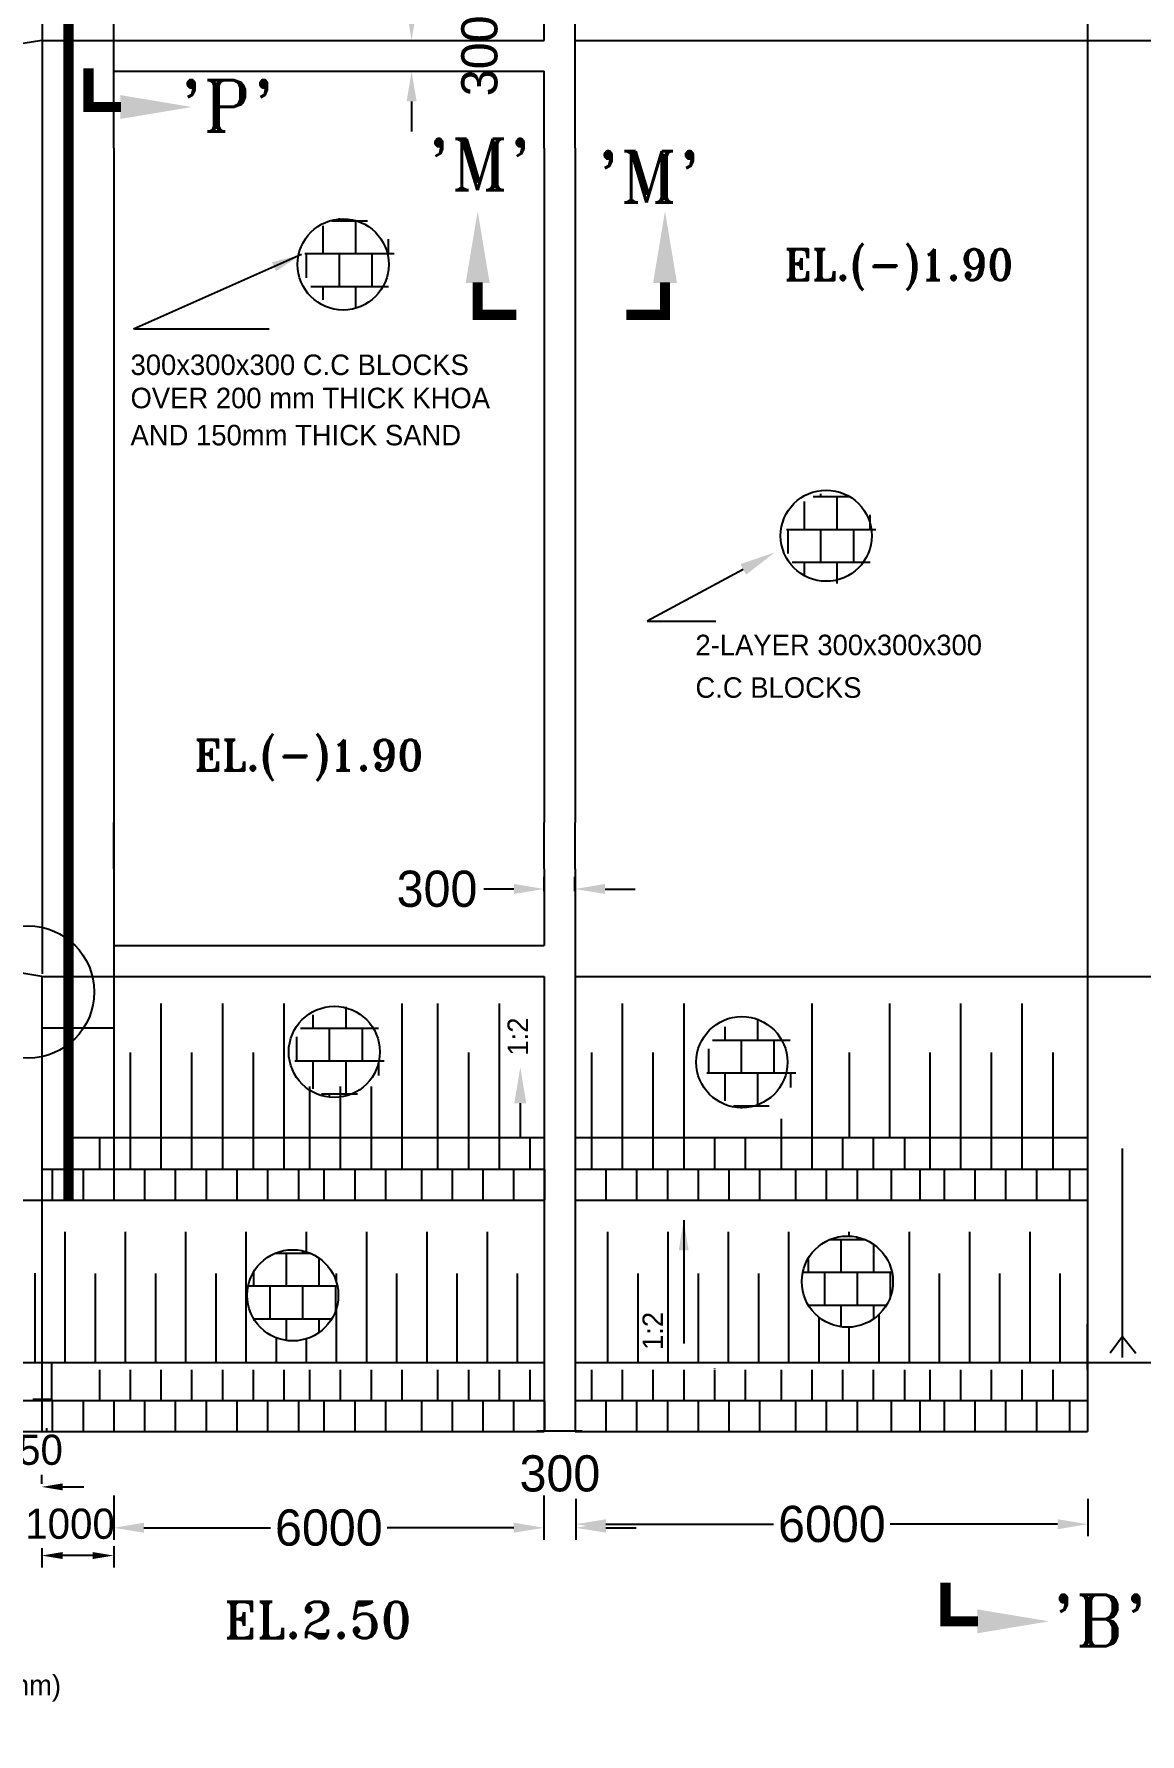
# Model space of a CAD drawing. Extents: x -377620 to 406987, y -326460 to -226264.
# Drawn here: x -67818 to -58647, y -254558 to -240469 of the extents above; entities that cross this region are included whole.
import ezdxf

# ---------------------------------------------------------------- set-up
doc = ezdxf.new("R2010")
doc.units = 0
doc.header["$LTSCALE"] = 300
doc.header["$MEASUREMENT"] = 0
doc.layers.get('0').update_dxf_attribs({"linetype": 'CONTINUOUS'})
doc.layers.get('DEFPOINTS').update_dxf_attribs({"linetype": 'CONTINUOUS'})
doc.layers.add('LINE', color=7, linetype='CONTINUOUS')
doc.styles.add('BIG', font='ROMANT.SHX')
doc.dimstyles.new('3', dxfattribs={"dimtxt": 225, "dimasz": 350, "dimexe": 100, "dimexo": 25, "dimgap": 9, "dimtad": 0, "dimdec": 0, "dimzin": 0, "dimdsep": 46, "dimtxsty": 'Standard', "dimcen": 0, "dimclrd": 5, "dimclre": 6, "dimclrt": 256, "dimadec": 0, "dimazin": 0, "dimtfac": 1, "dimtdec": 0, "dimtofl": 0, "dimtmove": 2, "dimatfit": 3, "dimfxl": 1, "dimtolj": 1, "dimtzin": 0, "dimarcsym": 0})

# ---------------------------------------------------------------- blocks, each defined once
blk = doc.blocks.new('*D455')
at = {"layer": 'DEFPOINTS', "color": 0}
for p in [(-67960, -252510), (-67960, -252510), (-67754, -252510)]:
    blk.add_point(p, dxfattribs=at)
at = {"layer": 'LINE', "color": 7, "lineweight": -2}
for p, q in [((-67960, -252485), (-67960, -252410)), ((-67754, -252485), (-67754, -252410)), ((-68135, -252510), (-68310, -252510)), ((-67579, -252510), (-67404, -252510))]:
    blk.add_line(p, q, dxfattribs=at)
at = {"layer": 'LINE', "color": 7}
for points in [[(-68135, -252481), (-68135, -252539), (-67960, -252510)], [(-67579, -252481), (-67579, -252539), (-67754, -252510)]]:
    blk.add_solid(points, dxfattribs=at)
at = {"layer": 'LINE', "color": 7, "insert": (-67857, -252204), "char_height": 250, "attachment_point": 5}
blk.add_mtext('\\A1;350', dxfattribs=at)
blk = doc.blocks.new('*D456')
at = {"layer": 'DEFPOINTS', "color": 0}
for p in [(-67754, -252994), (-67157, -252977), (-67754, -253079)]:
    blk.add_point(p, dxfattribs=at)
at = {"layer": 'LINE', "color": 7, "lineweight": -2}
for p, q in [((-67754, -253019), (-67754, -253179)), ((-67157, -253002), (-67157, -253179)), ((-67332, -253079), (-67579, -253079))]:
    blk.add_line(p, q, dxfattribs=at)
at = {"layer": 'LINE', "color": 7}
for points in [[(-67579, -253050), (-67579, -253108), (-67754, -253079)], [(-67332, -253050), (-67332, -253108), (-67157, -253079)]]:
    blk.add_solid(points, dxfattribs=at)
at = {"layer": 'LINE', "color": 7, "insert": (-67519, -252817), "char_height": 250, "attachment_point": 5}
blk.add_mtext('\\A1;1000', dxfattribs=at)
blk = doc.blocks.new('*D457')
at = {"layer": 'DEFPOINTS', "color": 0}
for p in [(-67157, -252555), (-63590, -252555), (-67157, -252849)]:
    blk.add_point(p, dxfattribs=at)
at = {"layer": 'LINE', "color": 7, "lineweight": -2}
for p, q in [((-67157, -252580), (-67157, -252949)), ((-63590, -252580), (-63590, -252949)), ((-66907, -252849), (-65857, -252849)), ((-63840, -252849), (-64889, -252849))]:
    blk.add_line(p, q, dxfattribs=at)
at = {"layer": 'LINE', "color": 7}
for points in [[(-66907, -252807), (-66907, -252890), (-67157, -252849)], [(-63840, -252807), (-63840, -252890), (-63590, -252849)]]:
    blk.add_solid(points, dxfattribs=at)
at = {"layer": 'LINE', "color": 7, "insert": (-65373, -252849), "char_height": 300, "attachment_point": 5}
blk.add_mtext('\\A1;6000', dxfattribs=at)
blk = doc.blocks.new('*D458')
at = {"layer": 'DEFPOINTS', "color": 0}
for p in [(-63590, -252790), (-63590, -252849), (-63325, -252790)]:
    blk.add_point(p, dxfattribs=at)
at = {"layer": 'LINE', "color": 7, "lineweight": -2}
for p, q in [((-63840, -252849), (-64090, -252849)), ((-63590, -252815), (-63590, -252949)), ((-63325, -252815), (-63325, -252949)), ((-63075, -252849), (-62825, -252849))]:
    blk.add_line(p, q, dxfattribs=at)
at = {"layer": 'LINE', "color": 7}
for points in [[(-63840, -252807), (-63840, -252890), (-63590, -252849)], [(-63075, -252807), (-63075, -252890), (-63325, -252849)]]:
    blk.add_solid(points, dxfattribs=at)
at = {"layer": 'LINE', "color": 7, "insert": (-63457, -252400), "char_height": 300, "attachment_point": 5}
blk.add_mtext('\\A1;300', dxfattribs=at)
blk = doc.blocks.new('*D459')
at = {"layer": 'DEFPOINTS', "color": 0}
for p in [(-63325, -252584), (-59080, -252584), (-63325, -252819)]:
    blk.add_point(p, dxfattribs=at)
at = {"layer": 'LINE', "color": 7, "lineweight": -2}
for p, q in [((-63325, -252609), (-63325, -252919)), ((-59080, -252609), (-59080, -252919)), ((-63075, -252819), (-61686, -252819)), ((-59330, -252819), (-60718, -252819))]:
    blk.add_line(p, q, dxfattribs=at)
at = {"layer": 'LINE', "color": 7}
for points in [[(-63075, -252778), (-63075, -252861), (-63325, -252819)], [(-59330, -252778), (-59330, -252861), (-59080, -252819)]]:
    blk.add_solid(points, dxfattribs=at)
at = {"layer": 'LINE', "color": 7, "insert": (-61202, -252819), "char_height": 300, "attachment_point": 5}
blk.add_mtext('\\A1;6000', dxfattribs=at)
blk = doc.blocks.new('*X406')
at = {"color": 0}
for p, q in [((19840, 640), (19840, 912)), ((19924, 960), (20274, 960)), ((20000, 960), (20000, 985)), ((20160, 640), (20160, 960)), ((20480, 640), (20480, 781)), ((19664, 640), (20535, 640)), ((19680, 403), (19680, 640)), ((20000, 320), (20000, 640)), ((20320, 320), (20320, 640)), ((19720, 320), (20479, 320)), ((19840, 190), (19840, 320)), ((20160, 111), (20160, 320))]:
    blk.add_line(p, q, dxfattribs=at)
blk = doc.blocks.new('*X405')
at = {"color": 0}
for p, q in [((19840, 640), (19840, 912)), ((19924, 960), (20274, 960)), ((20000, 960), (20000, 985)), ((20160, 640), (20160, 960)), ((20480, 640), (20480, 781)), ((19664, 640), (20535, 640)), ((19680, 403), (19680, 640)), ((20000, 320), (20000, 640)), ((20320, 320), (20320, 640)), ((19720, 320), (20479, 320)), ((19840, 190), (19840, 320)), ((20160, 111), (20160, 320))]:
    blk.add_line(p, q, dxfattribs=at)
blk = doc.blocks.new('*D484')
at = {"layer": 'DEFPOINTS', "color": 0}
for p in [(-63588, -247599), (-63332, -247555), (-63332, -247599)]:
    blk.add_point(p, dxfattribs=at)
at = {"layer": 'LINE', "color": 7, "lineweight": -2}
for p, q in [((-63588, -247574), (-63588, -247455)), ((-63332, -247574), (-63332, -247455)), ((-63838, -247555), (-64088, -247555)), ((-63082, -247555), (-62832, -247555))]:
    blk.add_line(p, q, dxfattribs=at)
at = {"layer": 'LINE', "color": 7}
for points in [[(-63838, -247513), (-63838, -247596), (-63588, -247555)], [(-63082, -247513), (-63082, -247596), (-63332, -247555)]]:
    blk.add_solid(points, dxfattribs=at)
at = {"layer": 'LINE', "color": 7, "insert": (-64476, -247555), "char_height": 300, "attachment_point": 5}
blk.add_mtext('\\A1;300', dxfattribs=at)
blk = doc.blocks.new('*D485')
at = {"layer": 'DEFPOINTS', "color": 0}
for p in [(-64831, -240523), (-64831, -240778), (-64687, -240778)]:
    blk.add_point(p, dxfattribs=at)
at = {"layer": 'LINE', "color": 7, "lineweight": -2}
for p, q in [((-64687, -240273), (-64687, -240023)), ((-64806, -240523), (-64587, -240523)), ((-64806, -240778), (-64587, -240778)), ((-64687, -241028), (-64687, -241278))]:
    blk.add_line(p, q, dxfattribs=at)
at = {"layer": 'LINE', "color": 7}
for points in [[(-64728, -240273), (-64645, -240273), (-64687, -240523)], [(-64728, -241028), (-64645, -241028), (-64687, -240778)]]:
    blk.add_solid(points, dxfattribs=at)
at = {"layer": 'LINE', "color": 7, "insert": (-64123, -240650), "char_height": 300, "attachment_point": 5, "rotation": 90}
blk.add_mtext('\\A1;300', dxfattribs=at)
blk = doc.blocks.new('*X391')
at = {"color": 0}
for p, q in [((19840, 640), (19840, 912)), ((19924, 960), (20274, 960)), ((20000, 960), (20000, 985)), ((20160, 640), (20160, 960)), ((20480, 640), (20480, 781)), ((19664, 640), (20535, 640)), ((19680, 403), (19680, 640)), ((20000, 320), (20000, 640)), ((20320, 320), (20320, 640)), ((19720, 320), (20479, 320)), ((19840, 190), (19840, 320)), ((20160, 111), (20160, 320))]:
    blk.add_line(p, q, dxfattribs=at)
blk = doc.blocks.new('A$C546D0F5F')
at = {"layer": 'LINE'}
for s, p in [('1- LAYER 400x400x200 C.C BLOCKS', (0, 0)), ('OVER 100mm THICK PICK JHAMA', (0, -275)), ('CHIPS, GEOTEXTILE (Thickness >=3 mm) ', (0, -583)), ('& 100 mm SAND (F.M 1.00 - 1.50)', (-27, -852))]:
    blk.add_text(s, height=170, dxfattribs=at).set_placement(p)
blk = doc.blocks.new('A$C12E56ADE')
at = {"layer": 'LINE'}
blk.add_blockref('A$C546D0F5F', (207, -96), dxfattribs=at)

msp = doc.modelspace()

# ---------------------------------------------------------------- linework, layer by layer
at = {"layer": 'LINE', "color": 7}
for p, q in [((-67751.2414, -236809.7891), (-67751.2414, -242856.8366)), ((-63586.5643, -240522.626), (-63586.5643, -236809.7891)), ((-63331.5643, -241415.126), (-63331.5643, -236809.7891)), ((-59081.5643, -236809.7891), (-59081.5643, -242910)), ((-67156.5643, -240522.626), (-67156.5643, -238737.626)), ((-67751.5643, -240522.626), (-75656.5643, -241797.626)), ((-67751.5643, -240522.626), (-63586.5643, -240522.626)), ((-67156.5643, -241415.126), (-67156.5643, -240522.626)), ((-67156.5643, -241415.126), (-67156.5643, -240522.626)), ((-67156.5643, -241415.126), (-67156.5643, -240522.626)), ((-63331.5643, -240522.626), (-57959.3448, -240522.626)), ((-67156.5643, -240777.626), (-63586.5643, -240777.626)), ((-63586.5643, -241415.126), (-63586.5643, -240777.626)), ((-67156.5643, -241415.126), (-67156.5643, -241797.626)), ((-63586.5643, -241415.126), (-63586.5643, -241797.626)), ((-63331.5643, -241415.126), (-63331.5643, -241797.626)), ((-67156.5643, -241797.626), (-67156.5643, -242910)), ((-63586.5643, -241797.626), (-63586.5643, -242856.8366)), ((-63331.5643, -241797.626), (-63331.5643, -242856.8366)), ((-67751.2414, -242857.0988), (-67751.2414, -242910)), ((-63586.5643, -242857.0988), (-63586.5643, -242910)), ((-63331.5643, -242857.0988), (-63331.5643, -242910)), ((-67751.2414, -242910), (-67751.2414, -244194)), ((-67156.5643, -242910), (-67156.5643, -244194)), ((-66983.9404, -242913.6427), (-65868.3088, -242913.6427)), ((-63586.5643, -242910), (-63586.5643, -244194)), ((-63331.5643, -242910), (-63331.5643, -244194)), ((-59081.5643, -242910), (-59081.5643, -244194)), ((-67751.2414, -244194), (-67751.2414, -248258.2852)), ((-67156.5643, -244194), (-67156.5643, -248279.376)), ((-67156.5643, -244194), (-67156.5643, -247004.376)), ((-63586.5643, -244194), (-63586.5643, -247004.376)), ((-63331.5643, -244194), (-63331.5643, -247004.376)), ((-59081.5643, -244194), (-59081.5643, -252050.7771)), ((-61936.3681, -244905.8236), (-62734.1158, -245334.9437)), ((-62734.1158, -245334.9437), (-62163.4824, -245334.9437)), ((-67751.5643, -248279.376), (-75656.5643, -247004.376)), ((-67156.5643, -247386.876), (-67156.5643, -247004.376)), ((-63586.5643, -247386.876), (-63586.5643, -247004.376)), ((-63331.5643, -247386.876), (-63331.5643, -247004.376)), ((-67156.5643, -247386.876), (-67156.5643, -248402.6918)), ((-63586.5643, -247386.876), (-63586.5643, -248024.376)), ((-63331.5643, -247386.876), (-63331.5643, -252050.7771)), ((-67156.5643, -248024.376), (-63586.5643, -248024.376)), ((-67751.5643, -248279.376), (-63586.5643, -248279.376)), ((-67751.5643, -248279.376), (-67751.5643, -252050.7771)), ((-63586.5643, -248279.376), (-63586.5643, -252050.7771)), ((-63331.5643, -248279.376), (-63119.0643, -248279.376)), ((-63331.5643, -248279.376), (-58001.8448, -248279.376)), ((-67156.5643, -248402.6918), (-67156.5643, -250132.3877)), ((-66763.0081, -249614.3995), (-66763.0081, -248504.5104)), ((-66253.0081, -249614.3995), (-66253.0081, -248504.5104)), ((-65743.0081, -249614.3995), (-65743.0081, -248504.5104)), ((-64765.5081, -249614.3995), (-64765.5081, -248504.5104)), ((-64468.0081, -249614.3995), (-64468.0081, -248504.5104)), ((-63958.0081, -249614.3995), (-63958.0081, -248504.5104)), ((-62938.0081, -249614.3995), (-62938.0081, -248504.5104)), ((-62428.0081, -249614.3995), (-62428.0081, -248504.5104)), ((-61365.5081, -249614.3995), (-61365.5081, -248504.5104)), ((-60721.9373, -249614.3995), (-60721.9373, -248504.5104)), ((-60133.0081, -249614.3995), (-60133.0081, -248504.5104)), ((-59623.0081, -249614.3995), (-59623.0081, -248504.5104)), ((-67751.5643, -248704.376), (-67156.5643, -248704.376)), ((-67528.0081, -250064.376), (-67528.0081, -248909.4015)), ((-67018.0081, -249614.3995), (-67018.0081, -248909.4015)), ((-66508.0081, -249614.3995), (-66508.0081, -248909.4015)), ((-65998.0081, -249614.3995), (-65998.0081, -248909.4015)), ((-64213.0081, -249614.3995), (-64213.0081, -248909.4015)), ((-63193.0081, -249614.3995), (-63193.0081, -248909.4015)), ((-62683.0081, -249614.3995), (-62683.0081, -248909.4015)), ((-61055.6506, -249614.3995), (-61055.6506, -248909.4015)), ((-60388.0081, -249614.3995), (-60388.0081, -248909.4015)), ((-59878.0081, -249614.3995), (-59878.0081, -248909.4015)), ((-59368.0081, -249614.3995), (-59368.0081, -248909.4015)), ((-65530.5081, -249614.3995), (-65530.5081, -249190.376)), ((-65275.5081, -249614.3995), (-65275.5081, -249190.376)), ((-65020.5081, -249614.3995), (-65020.5081, -249190.376)), ((-63785.8198, -249330.265), (-63785.8198, -249614.3995)), ((-61620.5081, -249614.3995), (-61620.5081, -249460.4739)), ((-67532.6892, -249614.3995), (-63586.5643, -249614.3995)), ((-67273.0081, -249877.3877), (-67273.0081, -249622.3877)), ((-67018.0081, -249877.3877), (-67018.0081, -249622.3877)), ((-66763.0081, -249877.3877), (-66763.0081, -249622.3877)), ((-66508.0081, -249877.3877), (-66508.0081, -249622.3877)), ((-66253.0081, -249877.3877), (-66253.0081, -249622.3877)), ((-65998.0081, -249877.3877), (-65998.0081, -249622.3877)), ((-65743.0081, -249877.3877), (-65743.0081, -249622.3877)), ((-65530.5081, -249877.3877), (-65530.5081, -249622.3877)), ((-65275.5081, -249877.3877), (-65275.5081, -249622.3877)), ((-65020.5081, -249877.3877), (-65020.5081, -249622.3877)), ((-64765.5081, -249877.3877), (-64765.5081, -249622.3877)), ((-64468.0081, -249877.3877), (-64468.0081, -249622.3877)), ((-64213.0081, -249877.3877), (-64213.0081, -249622.3877)), ((-63958.0081, -249877.3877), (-63958.0081, -249622.3877)), ((-63703.0081, -249877.3877), (-63703.0081, -249622.3877)), ((-63331.5643, -249614.3995), (-59081.5643, -249614.3995)), ((-63193.0081, -249877.3877), (-63193.0081, -249622.3877)), ((-62938.0081, -249877.3877), (-62938.0081, -249622.3877)), ((-62683.0081, -249877.3877), (-62683.0081, -249622.3877)), ((-62428.0081, -249877.3877), (-62428.0081, -249622.3877)), ((-62173.0081, -249614.3995), (-62173.0081, -249609.9841)), ((-62173.0081, -249877.3877), (-62173.0081, -249622.3877)), ((-61918.0081, -249877.3877), (-61918.0081, -249622.3877)), ((-61620.5081, -249877.3877), (-61620.5081, -249622.3877)), ((-61365.5081, -249877.3877), (-61365.5081, -249622.3877)), ((-61110.5081, -249877.3877), (-61110.5081, -249622.3877)), ((-60855.5081, -249877.3877), (-60855.5081, -249622.3877)), ((-60597.9105, -249877.3877), (-60597.9105, -249622.3877)), ((-60388.0081, -249877.3877), (-60388.0081, -249622.3877)), ((-60133.0081, -249877.3877), (-60133.0081, -249622.3877)), ((-59878.0081, -249877.3877), (-59878.0081, -249622.3877)), ((-59623.0081, -249877.3877), (-59623.0081, -249622.3877)), ((-59368.0081, -249877.3877), (-59368.0081, -249622.3877)), ((-58792.1838, -251438.544), (-58792.1838, -249706.4695)), ((-67751.5643, -249876.8403), (-63586.5643, -249876.8403)), ((-67663.1837, -250132.3877), (-67663.1837, -249877.3877)), ((-67528.0081, -249877.3877), (-67528.0081, -249876.8403)), ((-67408.1837, -250132.3877), (-67408.1837, -249877.3877)), ((-67153.1837, -250132.3877), (-67153.1837, -249877.3877)), ((-66898.1837, -250132.3877), (-66898.1837, -249877.3877)), ((-66643.1837, -250132.3877), (-66643.1837, -249877.3877)), ((-66388.1837, -250132.3877), (-66388.1837, -249877.3877)), ((-66133.1837, -250132.3877), (-66133.1837, -249877.3877)), ((-65878.1837, -250132.3877), (-65878.1837, -249877.3877)), ((-65623.1837, -250132.3877), (-65623.1837, -249877.3877)), ((-65410.6837, -250132.3877), (-65410.6837, -249877.3877)), ((-65155.6837, -250132.3877), (-65155.6837, -249877.3877)), ((-64900.6837, -250132.3877), (-64900.6837, -249877.3877)), ((-64603.1837, -250132.3877), (-64603.1837, -249877.3877)), ((-64348.1837, -250132.3877), (-64348.1837, -249877.3877)), ((-64093.1837, -250132.3877), (-64093.1837, -249877.3877)), ((-63838.1837, -250132.3877), (-63838.1837, -249877.3877)), ((-63583.1837, -250132.3877), (-63583.1837, -249877.3877)), ((-63331.5643, -249876.8403), (-59081.5643, -249876.8403)), ((-63328.1837, -250132.3877), (-63328.1837, -249877.3877)), ((-63073.1837, -250132.3877), (-63073.1837, -249877.3877)), ((-62818.1837, -250132.3877), (-62818.1837, -249877.3877)), ((-62563.1837, -250132.3877), (-62563.1837, -249877.3877)), ((-62308.1837, -250132.3877), (-62308.1837, -249877.3877)), ((-62053.1837, -250132.3877), (-62053.1837, -249877.3877)), ((-61798.1837, -250132.3877), (-61798.1837, -249877.3877)), ((-61500.6837, -250132.3877), (-61500.6837, -249877.3877)), ((-61245.6837, -250132.3877), (-61245.6837, -249877.3877)), ((-60990.6837, -250132.3877), (-60990.6837, -249877.3877)), ((-60706.8483, -250132.3877), (-60706.8483, -249877.3877)), ((-60470.7081, -250132.3877), (-60470.7081, -249877.3877)), ((-60268.1837, -250132.3877), (-60268.1837, -249877.3877)), ((-60013.1837, -250132.3877), (-60013.1837, -249877.3877)), ((-59758.1837, -250132.3877), (-59758.1837, -249877.3877)), ((-59503.1837, -250132.3877), (-59503.1837, -249877.3877)), ((-59229.4837, -250132.3877), (-59229.4837, -249877.3877)), ((-71033.0594, -250132.3877), (-63586.5643, -250132.3877)), ((-63586.5643, -250132.3877), (-63586.5643, -251478.2285)), ((-63331.5643, -250132.3877), (-59081.5643, -250132.3877)), ((-63331.5643, -250132.3877), (-63331.5643, -251478.2285)), ((-67561.1232, -250396.9472), (-67561.1232, -251483.1637)), ((-67061.1232, -250396.9472), (-67061.1232, -251483.1637)), ((-66561.1232, -250396.9472), (-66561.1232, -251483.1637)), ((-66061.1232, -250396.9472), (-66061.1232, -251483.1637)), ((-65561.1232, -250396.9472), (-65561.1232, -250561.2485)), ((-65061.1232, -250396.9472), (-65061.1232, -251483.1637)), ((-64561.1232, -250396.9472), (-64561.1232, -251483.1637)), ((-64061.1232, -250396.9472), (-64061.1232, -251483.1637)), ((-63061.1232, -250396.9472), (-63061.1232, -251483.1637)), ((-62561.1232, -250396.9472), (-62561.1232, -251483.1637)), ((-62061.1232, -250396.9472), (-62061.1232, -251483.1637)), ((-61561.1232, -250396.9472), (-61561.1232, -251483.1637)), ((-61061.1232, -250396.9472), (-61061.1232, -250431.3443)), ((-60561.1232, -250396.9472), (-60561.1232, -251483.1637)), ((-60061.1232, -250396.9472), (-60061.1232, -251483.1637)), ((-59561.1232, -250396.9472), (-59561.1232, -251483.1637)), ((-67811.1232, -250739.3503), (-67811.1232, -251483.1637)), ((-67311.1232, -250742.5616), (-67311.1232, -251483.1637)), ((-66811.1232, -250742.5616), (-66811.1232, -251483.1637)), ((-66311.1232, -250742.5616), (-66311.1232, -251483.1637)), ((-65311.1232, -250742.5616), (-65311.1232, -250811.6204)), ((-64811.1232, -250742.5616), (-64811.1232, -251483.1637)), ((-64311.1232, -250742.5616), (-64311.1232, -251483.1637)), ((-63811.1232, -250742.5616), (-63811.1232, -251483.1637)), ((-62811.1232, -250742.5616), (-62811.1232, -251483.1637)), ((-62311.1232, -250742.5616), (-62311.1232, -251483.1637)), ((-61811.1232, -250742.5616), (-61811.1232, -251483.1637)), ((-60311.1232, -250742.5616), (-60311.1232, -251483.1637)), ((-59811.1232, -250742.5616), (-59811.1232, -251483.1637)), ((-59311.1232, -250742.5616), (-59311.1232, -251483.1637)), ((-59083.2944, -250820.9155), (-59083.2944, -251688.2914)), ((-65311.1232, -251033.0811), (-65311.1232, -251483.1637)), ((-61311.1232, -251102.559), (-61311.1232, -251483.1637)), ((-61061.1232, -251186.6699), (-61061.1232, -251483.1637)), ((-60811.1232, -251081.194), (-60811.1232, -251483.1637)), ((-59081.5643, -251540.9369), (-59081.5643, -251158.4369)), ((-65811.1232, -251273.817), (-65811.1232, -251483.1637)), ((-65561.1232, -251283.4531), (-65561.1232, -251483.1637)), ((-58792.1838, -251263.1004), (-58894.6601, -251402.9401)), ((-58792.1838, -251263.1004), (-58682.311, -251402.9401)), ((-77186.5643, -251478.2285), (-63586.5643, -251478.2285)), ((-67671.9809, -251475.3543), (-67671.9809, -251786.4663)), ((-63331.5643, -251478.2285), (-57972.7887, -251478.2285)), ((-67273.0081, -251795.7771), (-67273.0081, -251540.7771)), ((-67018.0081, -251795.7771), (-67018.0081, -251540.7771)), ((-66763.0081, -251795.7771), (-66763.0081, -251540.7771)), ((-66508.0081, -251795.7771), (-66508.0081, -251540.7771)), ((-66253.0081, -251795.7771), (-66253.0081, -251540.7771)), ((-65998.0081, -251795.7771), (-65998.0081, -251540.7771)), ((-65743.0081, -251795.7771), (-65743.0081, -251540.7771)), ((-65530.5081, -251795.7771), (-65530.5081, -251540.7771)), ((-65275.5081, -251795.7771), (-65275.5081, -251540.7771)), ((-65020.5081, -251795.7771), (-65020.5081, -251540.7771)), ((-64765.5081, -251795.7771), (-64765.5081, -251540.7771)), ((-64468.0081, -251795.7771), (-64468.0081, -251540.7771)), ((-64213.0081, -251795.7771), (-64213.0081, -251540.7771)), ((-63958.0081, -251795.7771), (-63958.0081, -251540.7771)), ((-63703.0081, -251795.7771), (-63703.0081, -251540.7771)), ((-63193.0081, -251795.7771), (-63193.0081, -251540.7771)), ((-62938.0081, -251795.7771), (-62938.0081, -251540.7771)), ((-62683.0081, -251795.7771), (-62683.0081, -251540.7771)), ((-62428.0081, -251795.7771), (-62428.0081, -251540.7771)), ((-62173.0081, -251532.7888), (-62173.0081, -251528.3734)), ((-62173.0081, -251795.7771), (-62173.0081, -251540.7771)), ((-61918.0081, -251795.7771), (-61918.0081, -251540.7771)), ((-61620.5081, -251795.7771), (-61620.5081, -251540.7771)), ((-61365.5081, -251795.7771), (-61365.5081, -251540.7771)), ((-61110.5081, -251795.7771), (-61110.5081, -251540.7771)), ((-60855.5081, -251795.7771), (-60855.5081, -251540.7771)), ((-60597.9105, -251795.7771), (-60597.9105, -251540.7771)), ((-60388.0081, -251795.7771), (-60388.0081, -251540.7771)), ((-60133.0081, -251795.7771), (-60133.0081, -251540.7771)), ((-59878.0081, -251795.7771), (-59878.0081, -251540.7771)), ((-59623.0081, -251795.7771), (-59623.0081, -251540.7771)), ((-59368.0081, -251795.7771), (-59368.0081, -251540.7771)), ((-73700.0643, -251795.2297), (-63586.5643, -251795.2297)), ((-67671.9809, -251786.4663), (-67827.834, -251786.4663)), ((-67663.1837, -252050.7771), (-67663.1837, -251795.7771)), ((-67528.0081, -251795.7771), (-67528.0081, -251795.2297)), ((-67408.1837, -252050.7771), (-67408.1837, -251795.7771)), ((-67153.1837, -252050.7771), (-67153.1837, -251795.7771)), ((-66898.1837, -252050.7771), (-66898.1837, -251795.7771)), ((-66643.1837, -252050.7771), (-66643.1837, -251795.7771)), ((-66388.1837, -252050.7771), (-66388.1837, -251795.7771)), ((-66133.1837, -252050.7771), (-66133.1837, -251795.7771)), ((-65878.1837, -252050.7771), (-65878.1837, -251795.7771)), ((-65623.1837, -252050.7771), (-65623.1837, -251795.7771)), ((-65410.6837, -252050.7771), (-65410.6837, -251795.7771)), ((-65155.6837, -252050.7771), (-65155.6837, -251795.7771)), ((-64900.6837, -252050.7771), (-64900.6837, -251795.7771)), ((-64603.1837, -252050.7771), (-64603.1837, -251795.7771)), ((-64348.1837, -252050.7771), (-64348.1837, -251795.7771)), ((-64093.1837, -252050.7771), (-64093.1837, -251795.7771)), ((-63838.1837, -252050.7771), (-63838.1837, -251795.7771)), ((-63583.1837, -252050.7771), (-63583.1837, -251795.7771)), ((-63331.5643, -251795.2297), (-59081.5643, -251795.2297)), ((-63328.1837, -252050.7771), (-63328.1837, -251795.7771)), ((-63073.1837, -252050.7771), (-63073.1837, -251795.7771)), ((-62818.1837, -252050.7771), (-62818.1837, -251795.7771)), ((-62563.1837, -252050.7771), (-62563.1837, -251795.7771)), ((-62308.1837, -252050.7771), (-62308.1837, -251795.7771)), ((-62053.1837, -252050.7771), (-62053.1837, -251795.7771)), ((-61798.1837, -252050.7771), (-61798.1837, -251795.7771)), ((-61500.6837, -252050.7771), (-61500.6837, -251795.7771)), ((-61245.6837, -252050.7771), (-61245.6837, -251795.7771)), ((-60990.6837, -252050.7771), (-60990.6837, -251795.7771)), ((-60706.8483, -252050.7771), (-60706.8483, -251795.7771)), ((-60470.7081, -252050.7771), (-60470.7081, -251795.7771)), ((-60268.1837, -252050.7771), (-60268.1837, -251795.7771)), ((-60013.1837, -252050.7771), (-60013.1837, -251795.7771)), ((-59758.1837, -252050.7771), (-59758.1837, -251795.7771)), ((-59503.1837, -252050.7771), (-59503.1837, -251795.7771)), ((-59229.4837, -252050.7771), (-59229.4837, -251795.7771)), ((-73700.0643, -252050.7771), (-63586.5643, -252050.7771)), ((-67712.8212, -252051.584), (-67712.8212, -252024.1094)), ((-63648.6567, -252045.6378), (-63272.1187, -252045.6378)), ((-63331.5643, -252050.7771), (-59081.5643, -252050.7771))]:
    msp.add_line(p, q, dxfattribs=at)
at = {"layer": 'LINE', "color": 7, "const_width": 85}
for points in [[(-67532.6892, -238669.6143), (-67532.6892, -244194)], [(-67366.3068, -240754.2125), (-67366.3068, -241074.1363), (-67226.4823, -241074.1363)], [(-67227.3751, -241074.1363), (-67097.5381, -241074.1363)], [(-64138.7154, -242656.6702), (-64138.7154, -242526.8331)], [(-62585.4535, -242656.6702), (-62585.4535, -242526.8331)], [(-63818.7916, -242795.6019), (-64138.7154, -242795.6019), (-64138.7154, -242655.7774)], [(-62905.3773, -242795.6019), (-62585.4535, -242795.6019), (-62585.4535, -242655.7774)], [(-67532.6892, -244194), (-67532.6892, -250132.3877)], [(-60259.4969, -253304.1286), (-60259.4969, -253624.0524), (-60119.6724, -253624.0524)], [(-60120.5652, -253624.0524), (-59990.7281, -253624.0524)]]:
    msp.add_lwpolyline(points, dxfattribs=at)
at = {"layer": 'LINE', "color": 7}
for centre, radius in [((-65254.361, -242378.5446), 377.8562), ((-61249.0126, -244627.0132), 377.8562), ((-67866, -248408.5), 547.3655), ((-65327.5945, -248904.781), 377.8562), ((-61948.451, -248990.1836), 377.8562), ((-61073.2102, -250809.0071), 377.8562), ((-65672.3905, -250922.3508), 377.8562)]:
    msp.add_circle(centre, radius, dxfattribs=at)
for points in [[(-67103.2775, -241173.303), (-67103.2775, -240974.9697), (-66508.2775, -241074.1363)], [(-64237.8821, -242532.5725), (-64039.5488, -242532.5725), (-64138.7154, -241937.5725)], [(-62486.2868, -242532.5725), (-62684.6201, -242532.5725), (-62585.4535, -241937.5725)], [(-61959.8571, -244862.1569), (-61912.8792, -244949.4902), (-61674.3682, -244764.89)], [(-63835.4031, -249330.265), (-63736.2365, -249330.265), (-63785.8198, -249032.765)], [(-59996.4675, -253723.2191), (-59996.4675, -253524.8858), (-59401.4675, -253624.0524)]]:
    msp.add_solid(points, dxfattribs=at)

# ---------------------------------------------------------------- block references
at = {"layer": 'LINE', "color": 7, "yscale": 0.8499999999767169, "zscale": 0.85}
for name, p, xscale in [('*X391', (-82285.1653, -242832.9249), 0.8499999999985448), ('*X391', (-78292.8787, -245118.213), 0.8499999999985448), ('*X405', (-43988.902, -251277.6082), -0.8499999999985448), ('*X406', (-48588.0823, -251390.9519), -0.8499999999985448)]:
    msp.add_blockref(name, p, dxfattribs=dict(at, xscale=xscale))
at = {"layer": 'LINE', "color": 7, "xscale": -0.8499999999985448, "yscale": 0.8499999999767169, "zscale": 0.85, "rotation": 180}
for p in [(-82369.4027, -248436.1799), (-78954.1396, -248535.8032)]:
    msp.add_blockref('*X391', p, dxfattribs=at)
at = {"layer": 'LINE', "color": 7}
msp.add_blockref('A$C12E56ADE', (-72184, -253559.376), dxfattribs=at)

# ---------------------------------------------------------------- texts
at = {"layer": 'LINE', "color": 7, "style": 'BIG'}
for s, height, p in [("'P'", 425, (-66614.9502, -241276.2812)), ("'M'", 425, (-64560.5885, -241763.9504)), ("'M'", 425, (-63157.1139, -241865.5482)), ('EL.(-)1.90', 255, (-61597.1319, -242508.3174)), ('EL.(-)1.90', 255, (-66489.1541, -246572.3345)), ("'B'", 425, (-59382.4061, -253829.2397)), ('EL.2.50', 300, (-66241.7947, -253762.4329))]:
    msp.add_text(s, height=height, dxfattribs=at).set_placement(p)
at = {"layer": 'LINE', "color": 7}
for s, p in [('300x300x300 C.C BLOCKS', (-67017.398, -243295.3328)), ('OVER 200 mm THICK KHOA', (-67017.398, -243570.5347)), ('AND 150mm THICK SAND', (-67017.398, -243878.1132)), ('2-LAYER 300x300x300', (-62333.1063, -245617.4794)), ('C.C BLOCKS', (-62333.1063, -245970.3697))]:
    msp.add_text(s, height=170, dxfattribs=at).set_placement(p)
for p in [(-63721.0332, -248935.7744), (-62602.1619, -251375.4234)]:
    msp.add_text('1:2', height=170, rotation=90, dxfattribs=at).set_placement(p)

# ---------------------------------------------------------------- dimensions: what is measured, and where the dimension line sits
dim = msp.add_linear_dim(base=(-64686.8248, -240777.626), p1=(-64831.0458, -240522.626), p2=(-64831.0458, -240777.626), angle=90, text='300', dimstyle='3', override={"dimtxt": 300, "dimasz": 250, "dimclrd": 7, "dimclre": 7, "dimclrt": 7}, dxfattribs=at)
dim.commit()
dim.dimension.update_dxf_attribs({"geometry": '*D485', "text_midpoint": (-64123.3248, -240650.126)})
for base, p1, p2, text, override, picture, middle in [((-63331.5643, -247554.7327), (-63588.3198, -247599.0262), (-63331.5643, -247599.0262), '300', {"dimtxt": 300, "dimasz": 250, "dimclrd": 7, "dimclre": 7, "dimclrt": 7}, '*D484', (-64476.0979, -247554.7327)), ((-67959.9715, -252509.7526), (-67753.6264, -252509.7526), (-67959.9715, -252509.7526), '350', {"dimtxt": 250, "dimasz": 175, "dimclrd": 7, "dimclre": 7, "dimclrt": 7}, '*D455', (-67856.7989, -252204.376)), ((-63589.9597, -252848.8292), (-63324.659, -252789.9859), (-63589.9597, -252789.9859), '300', {"dimtxt": 300, "dimasz": 250, "dimclrd": 7, "dimclre": 7, "dimclrt": 7}, '*D458', (-63457.3094, -252400)), ((-67753.6264, -253079.126), (-67156.5643, -252977), (-67753.6264, -252994), '1000', {"dimtxt": 250, "dimasz": 175, "dimclrd": 7, "dimclre": 7, "dimclrt": 7}, '*D456', (-67519, -252817))]:
    dim = msp.add_linear_dim(base=base, p1=p1, p2=p2, text=text, dimstyle='3', override=override, dxfattribs=at)
    dim.commit()
    dim.dimension.update_dxf_attribs({"geometry": picture, "text_midpoint": middle, "dimtype": 160})
for base, p1, p2, picture, middle in [((-67156.7796, -252848.8292), (-63589.9597, -252554.6124), (-67156.7796, -252554.6124), '*D457', (-65373.3697, -252848.8292)), ((-63324.659, -252819.4075), (-59079.8483, -252584.0341), (-63324.659, -252584.0341), '*D459', (-61202.2537, -252819.4075))]:
    dim = msp.add_linear_dim(base=base, p1=p1, p2=p2, text='6000', dimstyle='3', override={"dimtxt": 300, "dimasz": 250, "dimclrd": 7, "dimclre": 7, "dimclrt": 7}, dxfattribs=at)
    dim.commit()
    dim.dimension.update_dxf_attribs({"geometry": picture, "text_midpoint": middle})

# ---------------------------------------------------------------- leaders
for points in [[(-65599.7255, -242296.5692), (-66993.5449, -242914.8641)], [(-62430.5345, -250300.0367), (-62430.5345, -251322.9656)]]:
    msp.add_leader(points, dimstyle='3', override={"dimtxt": 300, "dimasz": 250, "dimclrd": 7, "dimclre": 7, "dimclrt": 7}, dxfattribs=at)

doc.saveas('drawing.dxf')
